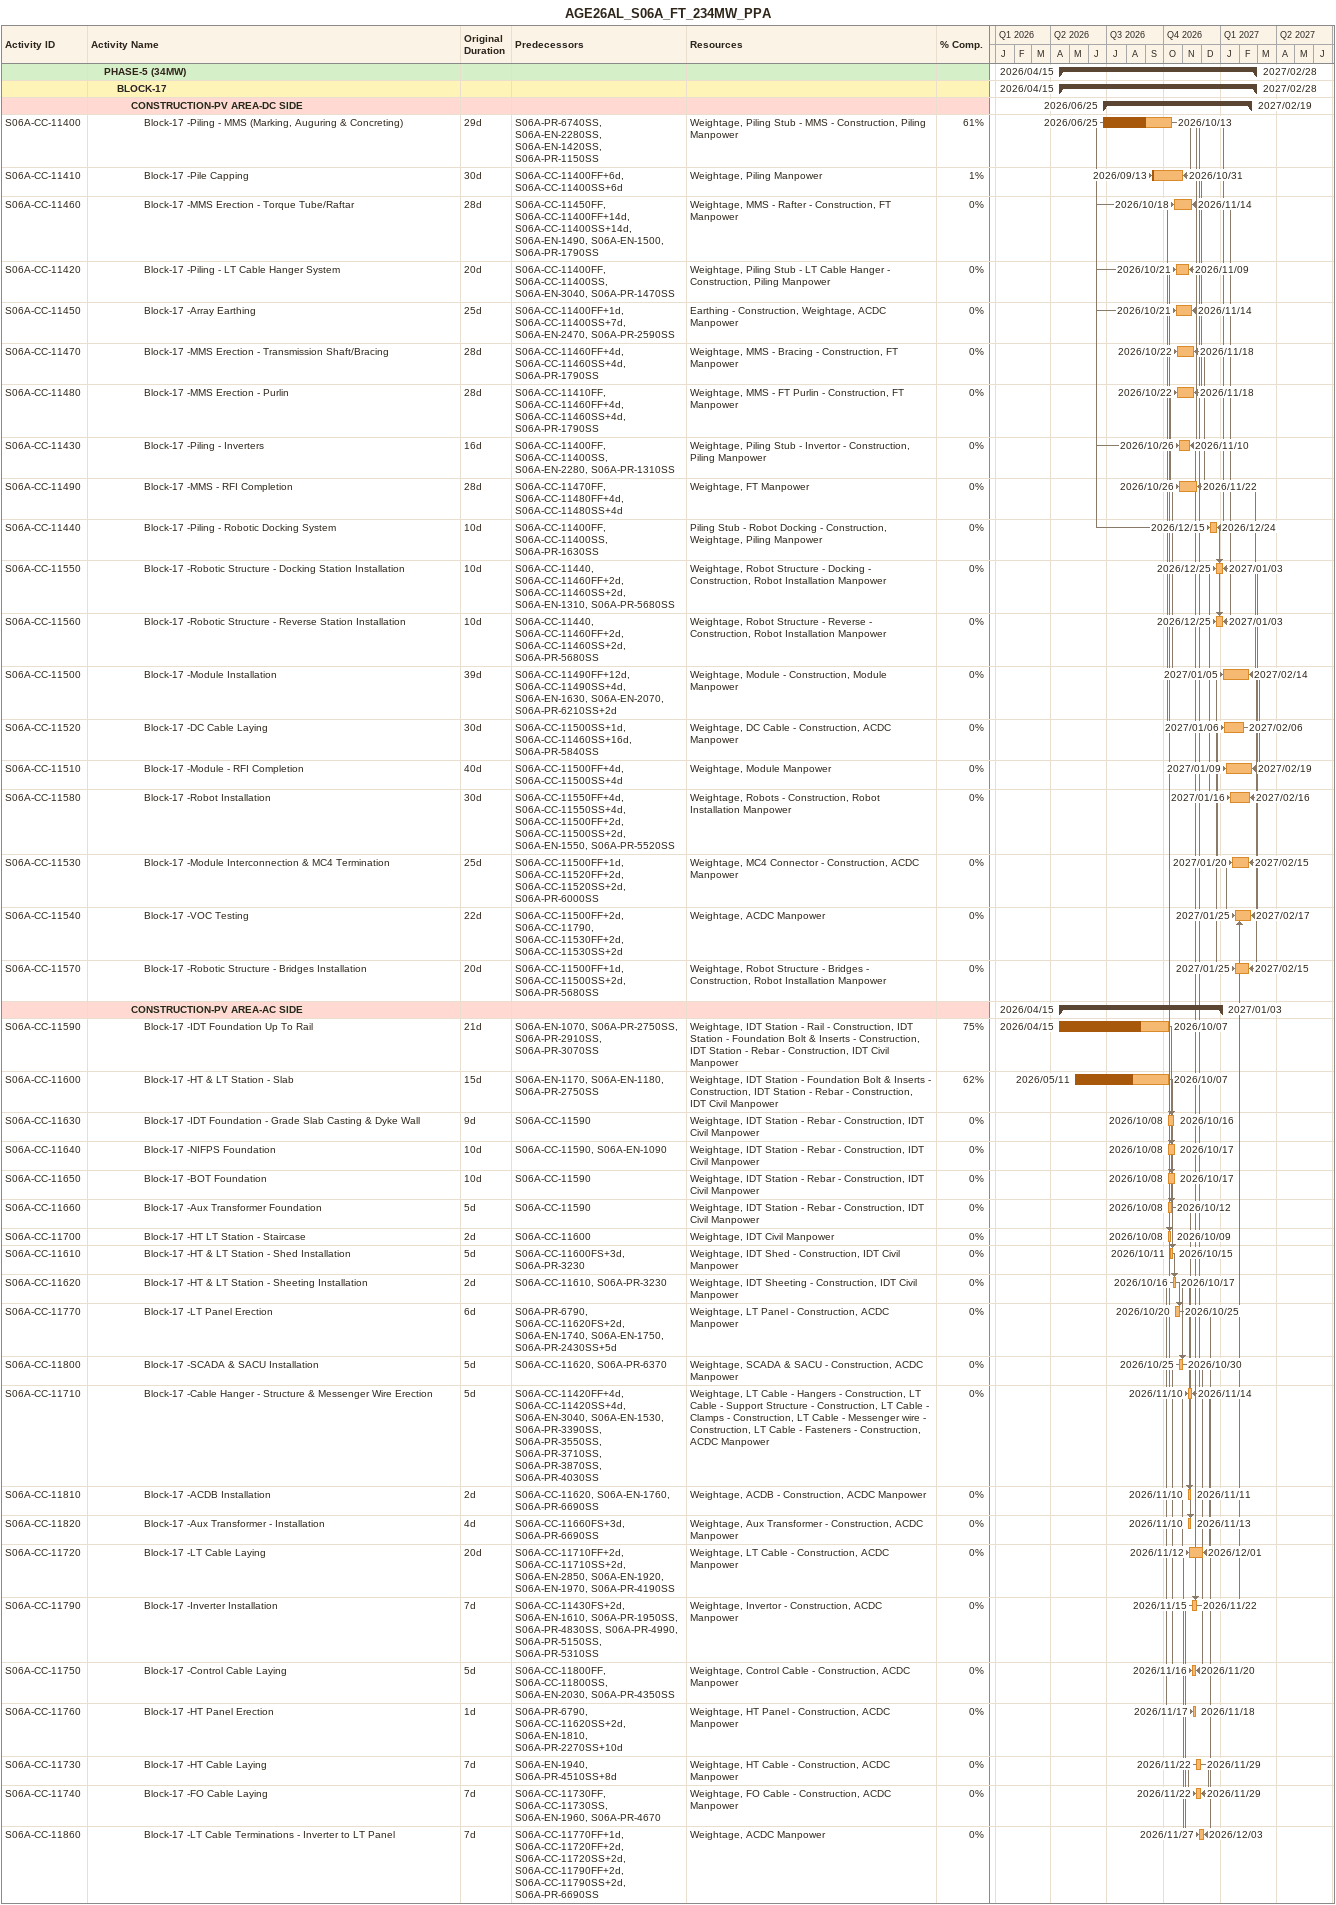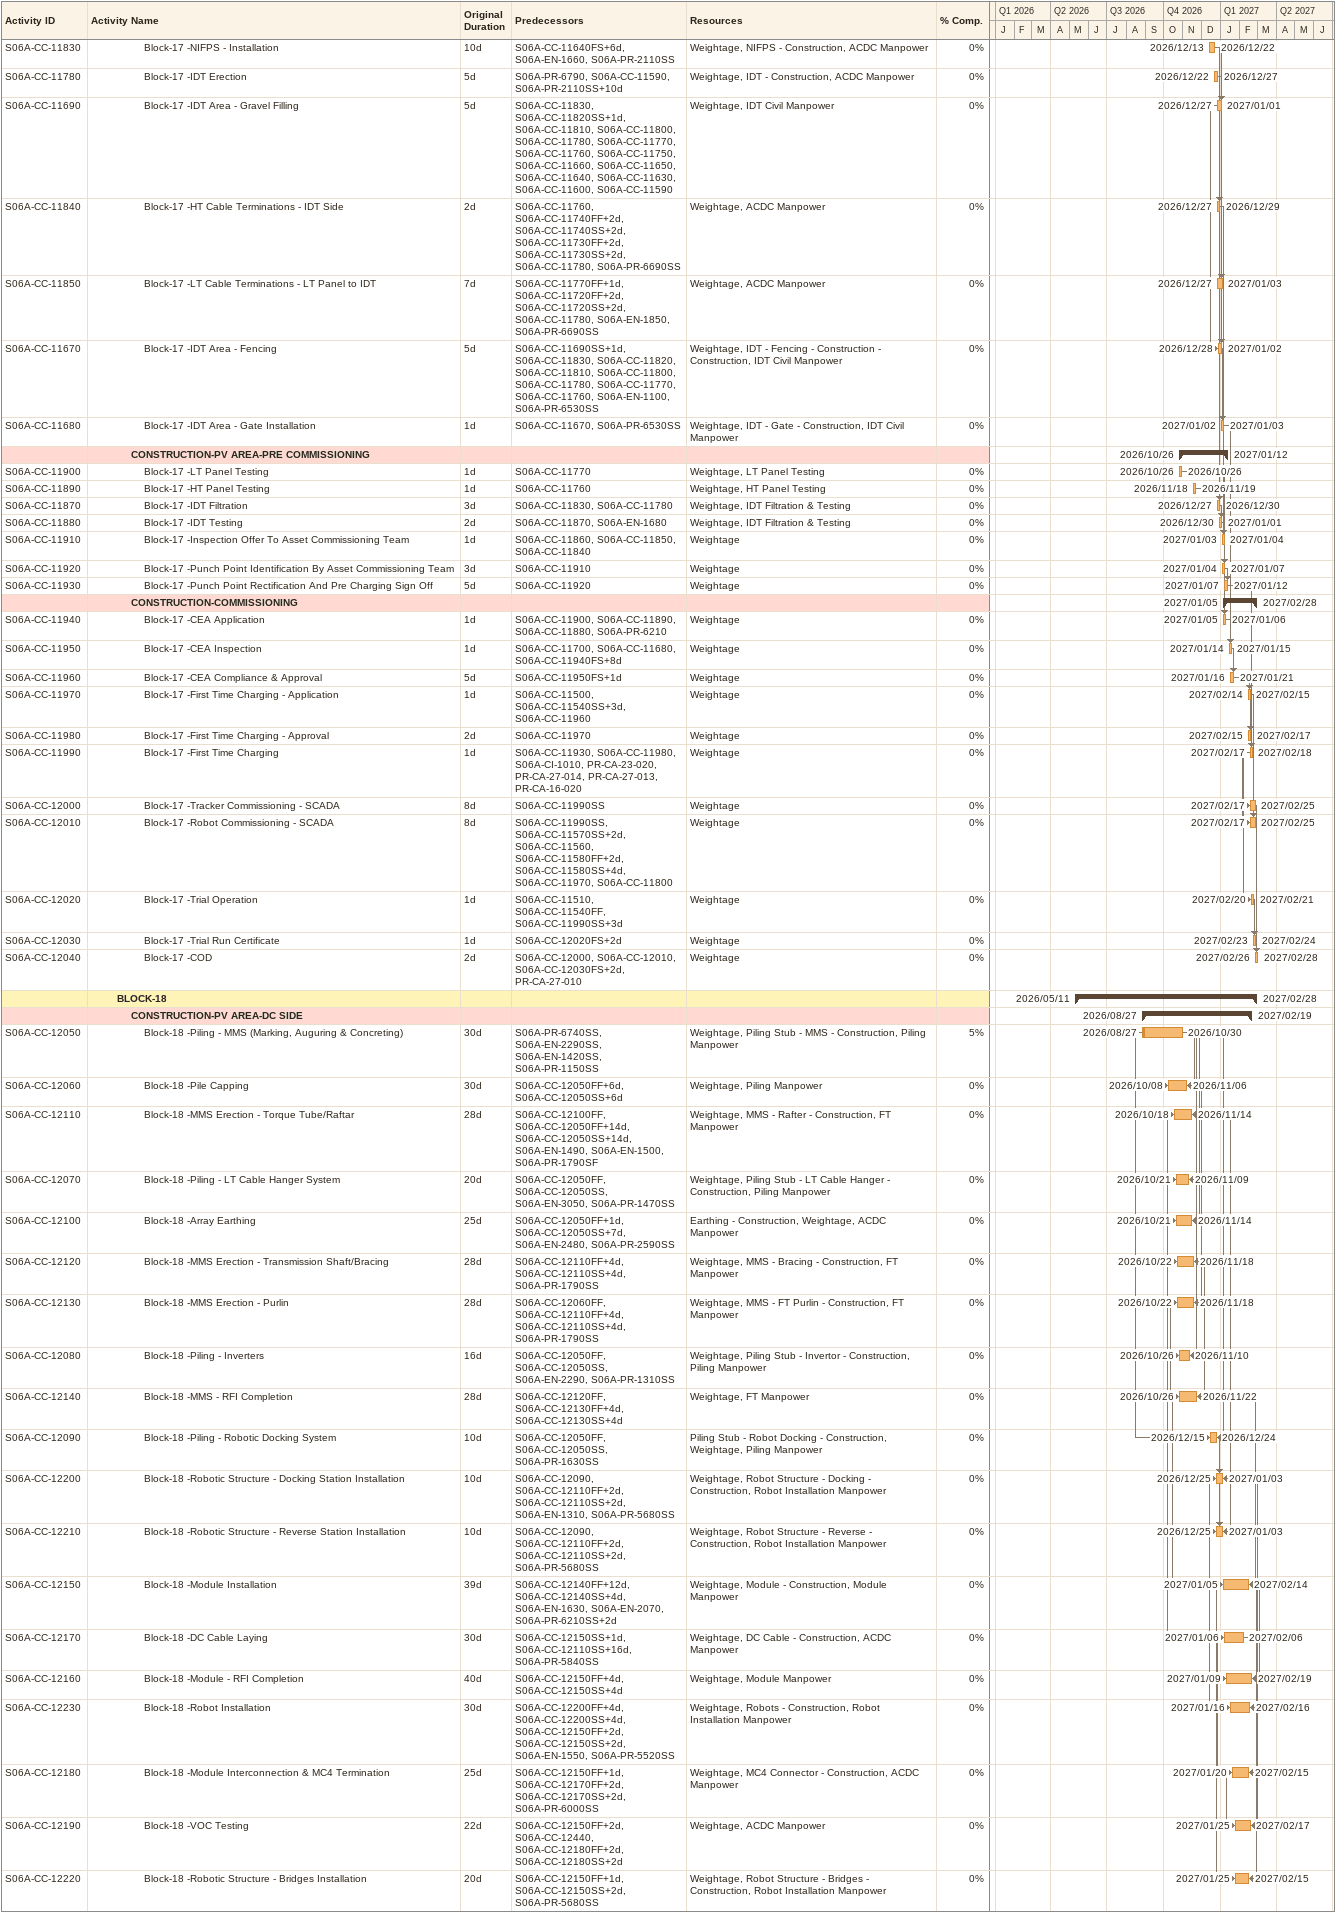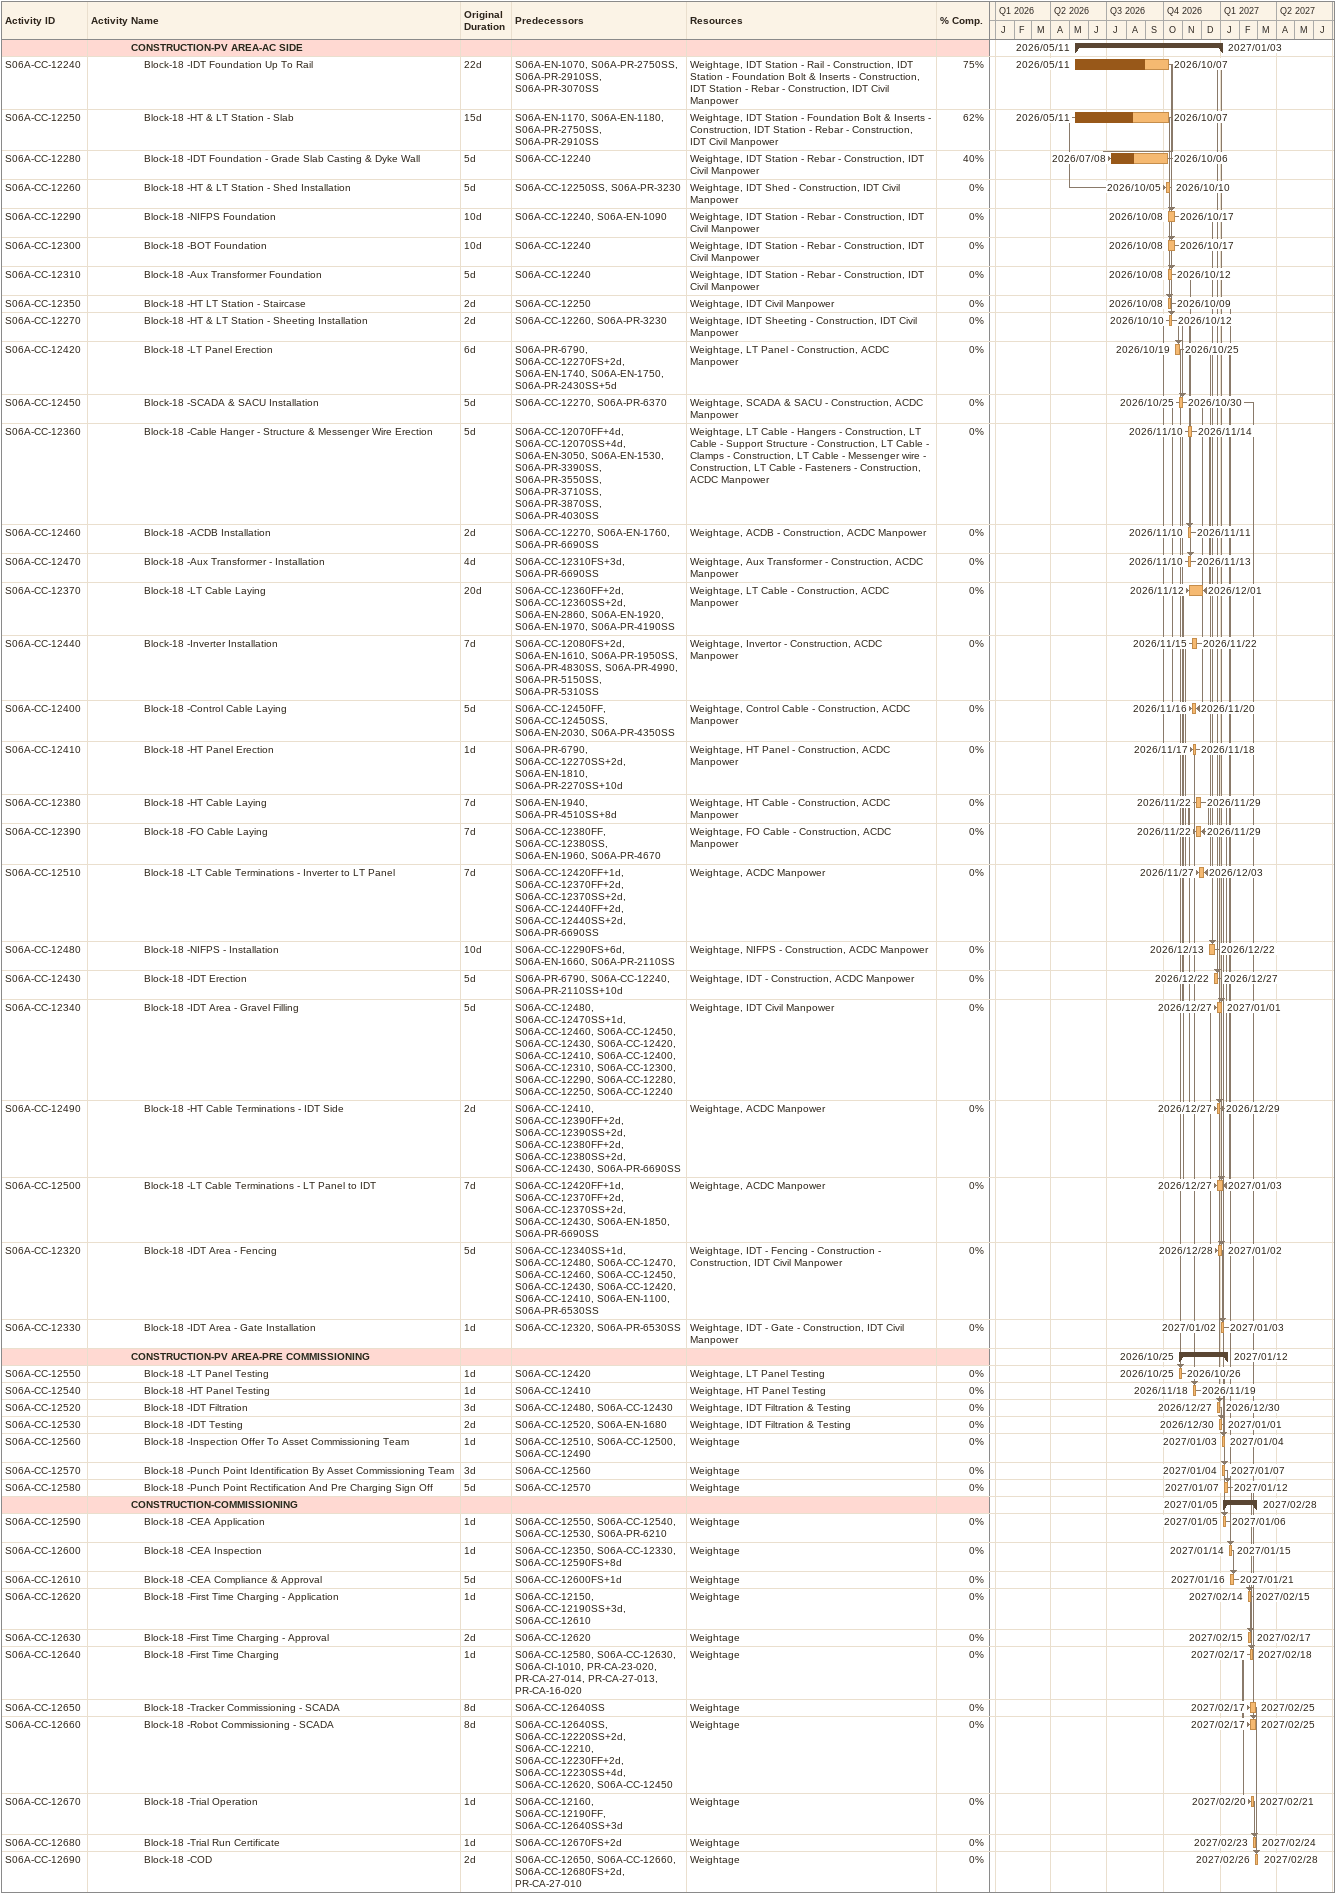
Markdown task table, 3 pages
AGE26AL_S06A_FT_234MW_PPA

| ID | Level | Task | Original duration | Start | Finish | Predecessors | Resources | % complete |
|---|---|---|---|---|---|---|---|---|
|  | 2 | **PHASE-5 (34MW)** |  | 2026-04-15 | 2027-02-28 |  |  |  |
|  | 3 | **BLOCK-17** |  | 2026-04-15 | 2027-02-28 |  |  |  |
|  | 4 | **CONSTRUCTION-PV AREA-DC SIDE** |  | 2026-06-25 | 2027-02-19 |  |  |  |
| S06A-CC-11400 | 5 | Block-17 -Piling - MMS (Marking, Auguring & Concreting) | 29d | 2026-06-25 | 2026-10-13 | S06A-PR-6740SS, S06A-EN-2280SS, S06A-EN-1420SS, S06A-PR-1150SS | Weightage, Piling Stub - MMS - Construction, Piling Manpower | 61 |
| S06A-CC-11410 | 5 | Block-17 -Pile Capping | 30d | 2026-09-13 | 2026-10-31 | S06A-CC-11400FF+6d, S06A-CC-11400SS+6d | Weightage, Piling Manpower | 1 |
| S06A-CC-11460 | 5 | Block-17 -MMS Erection - Torque Tube/Raftar | 28d | 2026-10-18 | 2026-11-14 | S06A-CC-11450FF, S06A-CC-11400FF+14d, S06A-CC-11400SS+14d, S06A-EN-1490, S06A-EN-1500, S06A-PR-1790SS | Weightage, MMS - Rafter - Construction, FT Manpower | 0 |
| S06A-CC-11420 | 5 | Block-17 -Piling - LT Cable Hanger System | 20d | 2026-10-21 | 2026-11-09 | S06A-CC-11400FF, S06A-CC-11400SS, S06A-EN-3040, S06A-PR-1470SS | Weightage, Piling Stub - LT Cable Hanger - Construction, Piling Manpower | 0 |
| S06A-CC-11450 | 5 | Block-17 -Array Earthing | 25d | 2026-10-21 | 2026-11-14 | S06A-CC-11400FF+1d, S06A-CC-11400SS+7d, S06A-EN-2470, S06A-PR-2590SS | Earthing - Construction, Weightage, ACDC Manpower | 0 |
| S06A-CC-11470 | 5 | Block-17 -MMS Erection - Transmission Shaft/Bracing | 28d | 2026-10-22 | 2026-11-18 | S06A-CC-11460FF+4d, S06A-CC-11460SS+4d, S06A-PR-1790SS | Weightage, MMS - Bracing - Construction, FT Manpower | 0 |
| S06A-CC-11480 | 5 | Block-17 -MMS Erection - Purlin | 28d | 2026-10-22 | 2026-11-18 | S06A-CC-11410FF, S06A-CC-11460FF+4d, S06A-CC-11460SS+4d, S06A-PR-1790SS | Weightage, MMS - FT Purlin - Construction, FT Manpower | 0 |
| S06A-CC-11430 | 5 | Block-17 -Piling - Inverters | 16d | 2026-10-26 | 2026-11-10 | S06A-CC-11400FF, S06A-CC-11400SS, S06A-EN-2280, S06A-PR-1310SS | Weightage, Piling Stub - Invertor - Construction, Piling Manpower | 0 |
| S06A-CC-11490 | 5 | Block-17 -MMS - RFI Completion | 28d | 2026-10-26 | 2026-11-22 | S06A-CC-11470FF, S06A-CC-11480FF+4d, S06A-CC-11480SS+4d | Weightage, FT Manpower | 0 |
| S06A-CC-11440 | 5 | Block-17 -Piling - Robotic Docking System | 10d | 2026-12-15 | 2026-12-24 | S06A-CC-11400FF, S06A-CC-11400SS, S06A-PR-1630SS | Piling Stub - Robot Docking - Construction, Weightage, Piling Manpower | 0 |
| S06A-CC-11550 | 5 | Block-17 -Robotic Structure - Docking Station Installation | 10d | 2026-12-25 | 2027-01-03 | S06A-CC-11440, S06A-CC-11460FF+2d, S06A-CC-11460SS+2d, S06A-EN-1310, S06A-PR-5680SS | Weightage, Robot Structure - Docking - Construction, Robot Installation Manpower | 0 |
| S06A-CC-11560 | 5 | Block-17 -Robotic Structure - Reverse Station Installation | 10d | 2026-12-25 | 2027-01-03 | S06A-CC-11440, S06A-CC-11460FF+2d, S06A-CC-11460SS+2d, S06A-PR-5680SS | Weightage, Robot Structure - Reverse - Construction, Robot Installation Manpower | 0 |
| S06A-CC-11500 | 5 | Block-17 -Module Installation | 39d | 2027-01-05 | 2027-02-14 | S06A-CC-11490FF+12d, S06A-CC-11490SS+4d, S06A-EN-1630, S06A-EN-2070, S06A-PR-6210SS+2d | Weightage, Module - Construction, Module Manpower | 0 |
| S06A-CC-11520 | 5 | Block-17 -DC Cable Laying | 30d | 2027-01-06 | 2027-02-06 | S06A-CC-11500SS+1d, S06A-CC-11460SS+16d, S06A-PR-5840SS | Weightage, DC Cable - Construction, ACDC Manpower | 0 |
| S06A-CC-11510 | 5 | Block-17 -Module - RFI Completion | 40d | 2027-01-09 | 2027-02-19 | S06A-CC-11500FF+4d, S06A-CC-11500SS+4d | Weightage, Module Manpower | 0 |
| S06A-CC-11580 | 5 | Block-17 -Robot Installation | 30d | 2027-01-16 | 2027-02-16 | S06A-CC-11550FF+4d, S06A-CC-11550SS+4d, S06A-CC-11500FF+2d, S06A-CC-11500SS+2d, S06A-EN-1550, S06A-PR-5520SS | Weightage, Robots - Construction, Robot Installation Manpower | 0 |
| S06A-CC-11530 | 5 | Block-17 -Module Interconnection & MC4 Termination | 25d | 2027-01-20 | 2027-02-15 | S06A-CC-11500FF+1d, S06A-CC-11520FF+2d, S06A-CC-11520SS+2d, S06A-PR-6000SS | Weightage, MC4 Connector - Construction, ACDC Manpower | 0 |
| S06A-CC-11540 | 5 | Block-17 -VOC Testing | 22d | 2027-01-25 | 2027-02-17 | S06A-CC-11500FF+2d, S06A-CC-11790, S06A-CC-11530FF+2d, S06A-CC-11530SS+2d | Weightage, ACDC Manpower | 0 |
| S06A-CC-11570 | 5 | Block-17 -Robotic Structure - Bridges Installation | 20d | 2027-01-25 | 2027-02-15 | S06A-CC-11500FF+1d, S06A-CC-11500SS+2d, S06A-PR-5680SS | Weightage, Robot Structure - Bridges - Construction, Robot Installation Manpower | 0 |
|  | 4 | **CONSTRUCTION-PV AREA-AC SIDE** |  | 2026-04-15 | 2027-01-03 |  |  |  |
| S06A-CC-11590 | 5 | Block-17 -IDT Foundation Up To Rail | 21d | 2026-04-15 | 2026-10-07 | S06A-EN-1070, S06A-PR-2750SS, S06A-PR-2910SS, S06A-PR-3070SS | Weightage, IDT Station - Rail - Construction, IDT Station - Foundation Bolt & Inserts - Construction, IDT Station - Rebar - Construction, IDT Civil Manpower | 75 |
| S06A-CC-11600 | 5 | Block-17 -HT & LT Station - Slab | 15d | 2026-05-11 | 2026-10-07 | S06A-EN-1170, S06A-EN-1180, S06A-PR-2750SS | Weightage, IDT Station - Foundation Bolt & Inserts - Construction, IDT Station - Rebar - Construction, IDT Civil Manpower | 62 |
| S06A-CC-11630 | 5 | Block-17 -IDT Foundation - Grade Slab Casting & Dyke Wall | 9d | 2026-10-08 | 2026-10-16 | S06A-CC-11590 | Weightage, IDT Station - Rebar - Construction, IDT Civil Manpower | 0 |
| S06A-CC-11640 | 5 | Block-17 -NIFPS Foundation | 10d | 2026-10-08 | 2026-10-17 | S06A-CC-11590, S06A-EN-1090 | Weightage, IDT Station - Rebar - Construction, IDT Civil Manpower | 0 |
| S06A-CC-11650 | 5 | Block-17 -BOT Foundation | 10d | 2026-10-08 | 2026-10-17 | S06A-CC-11590 | Weightage, IDT Station - Rebar - Construction, IDT Civil Manpower | 0 |
| S06A-CC-11660 | 5 | Block-17 -Aux Transformer Foundation | 5d | 2026-10-08 | 2026-10-12 | S06A-CC-11590 | Weightage, IDT Station - Rebar - Construction, IDT Civil Manpower | 0 |
| S06A-CC-11700 | 5 | Block-17 -HT LT Station - Staircase | 2d | 2026-10-08 | 2026-10-09 | S06A-CC-11600 | Weightage, IDT Civil Manpower | 0 |
| S06A-CC-11610 | 5 | Block-17 -HT & LT Station - Shed Installation | 5d | 2026-10-11 | 2026-10-15 | S06A-CC-11600FS+3d, S06A-PR-3230 | Weightage, IDT Shed - Construction, IDT Civil Manpower | 0 |
| S06A-CC-11620 | 5 | Block-17 -HT & LT Station - Sheeting Installation | 2d | 2026-10-16 | 2026-10-17 | S06A-CC-11610, S06A-PR-3230 | Weightage, IDT Sheeting - Construction, IDT Civil Manpower | 0 |
| S06A-CC-11770 | 5 | Block-17 -LT Panel Erection | 6d | 2026-10-20 | 2026-10-25 | S06A-PR-6790, S06A-CC-11620FS+2d, S06A-EN-1740, S06A-EN-1750, S06A-PR-2430SS+5d | Weightage, LT Panel - Construction, ACDC Manpower | 0 |
| S06A-CC-11800 | 5 | Block-17 -SCADA & SACU Installation | 5d | 2026-10-25 | 2026-10-30 | S06A-CC-11620, S06A-PR-6370 | Weightage, SCADA & SACU - Construction, ACDC Manpower | 0 |
| S06A-CC-11710 | 5 | Block-17 -Cable Hanger - Structure & Messenger Wire Erection | 5d | 2026-11-10 | 2026-11-14 | S06A-CC-11420FF+4d, S06A-CC-11420SS+4d, S06A-EN-3040, S06A-EN-1530, S06A-PR-3390SS, S06A-PR-3550SS, S06A-PR-3710SS, S06A-PR-3870SS, S06A-PR-4030SS | Weightage, LT Cable - Hangers - Construction, LT Cable - Support Structure - Construction, LT Cable - Clamps - Construction, LT Cable - Messenger wire - Construction, LT Cable - Fasteners - Construction, ACDC Manpower | 0 |
| S06A-CC-11810 | 5 | Block-17 -ACDB Installation | 2d | 2026-11-10 | 2026-11-11 | S06A-CC-11620, S06A-EN-1760, S06A-PR-6690SS | Weightage, ACDB - Construction, ACDC Manpower | 0 |
| S06A-CC-11820 | 5 | Block-17 -Aux Transformer - Installation | 4d | 2026-11-10 | 2026-11-13 | S06A-CC-11660FS+3d, S06A-PR-6690SS | Weightage, Aux Transformer - Construction, ACDC Manpower | 0 |
| S06A-CC-11720 | 5 | Block-17 -LT Cable Laying | 20d | 2026-11-12 | 2026-12-01 | S06A-CC-11710FF+2d, S06A-CC-11710SS+2d, S06A-EN-2850, S06A-EN-1920, S06A-EN-1970, S06A-PR-4190SS | Weightage, LT Cable - Construction, ACDC Manpower | 0 |
| S06A-CC-11790 | 5 | Block-17 -Inverter Installation | 7d | 2026-11-15 | 2026-11-22 | S06A-CC-11430FS+2d, S06A-EN-1610, S06A-PR-1950SS, S06A-PR-4830SS, S06A-PR-4990, S06A-PR-5150SS, S06A-PR-5310SS | Weightage, Invertor - Construction, ACDC Manpower | 0 |
| S06A-CC-11750 | 5 | Block-17 -Control Cable Laying | 5d | 2026-11-16 | 2026-11-20 | S06A-CC-11800FF, S06A-CC-11800SS, S06A-EN-2030, S06A-PR-4350SS | Weightage, Control Cable - Construction, ACDC Manpower | 0 |
| S06A-CC-11760 | 5 | Block-17 -HT Panel Erection | 1d | 2026-11-17 | 2026-11-18 | S06A-PR-6790, S06A-CC-11620SS+2d, S06A-EN-1810, S06A-PR-2270SS+10d | Weightage, HT Panel - Construction, ACDC Manpower | 0 |
| S06A-CC-11730 | 5 | Block-17 -HT Cable Laying | 7d | 2026-11-22 | 2026-11-29 | S06A-EN-1940, S06A-PR-4510SS+8d | Weightage, HT Cable - Construction, ACDC Manpower | 0 |
| S06A-CC-11740 | 5 | Block-17 -FO Cable Laying | 7d | 2026-11-22 | 2026-11-29 | S06A-CC-11730FF, S06A-CC-11730SS, S06A-EN-1960, S06A-PR-4670 | Weightage, FO Cable - Construction, ACDC Manpower | 0 |
| S06A-CC-11860 | 5 | Block-17 -LT Cable Terminations - Inverter to LT Panel | 7d | 2026-11-27 | 2026-12-03 | S06A-CC-11770FF+1d, S06A-CC-11720FF+2d, S06A-CC-11720SS+2d, S06A-CC-11790FF+2d, S06A-CC-11790SS+2d, S06A-PR-6690SS | Weightage, ACDC Manpower | 0 |
| S06A-CC-11830 | 5 | Block-17 -NIFPS - Installation | 10d | 2026-12-13 | 2026-12-22 | S06A-CC-11640FS+6d, S06A-EN-1660, S06A-PR-2110SS | Weightage, NIFPS - Construction, ACDC Manpower | 0 |
| S06A-CC-11780 | 5 | Block-17 -IDT Erection | 5d | 2026-12-22 | 2026-12-27 | S06A-PR-6790, S06A-CC-11590, S06A-PR-2110SS+10d | Weightage, IDT - Construction, ACDC Manpower | 0 |
| S06A-CC-11690 | 5 | Block-17 -IDT Area - Gravel Filling | 5d | 2026-12-27 | 2027-01-01 | S06A-CC-11830, S06A-CC-11820SS+1d, S06A-CC-11810, S06A-CC-11800, S06A-CC-11780, S06A-CC-11770, S06A-CC-11760, S06A-CC-11750, S06A-CC-11660, S06A-CC-11650, S06A-CC-11640, S06A-CC-11630, S06A-CC-11600, S06A-CC-11590 | Weightage, IDT Civil Manpower | 0 |
| S06A-CC-11840 | 5 | Block-17 -HT Cable Terminations - IDT Side | 2d | 2026-12-27 | 2026-12-29 | S06A-CC-11760, S06A-CC-11740FF+2d, S06A-CC-11740SS+2d, S06A-CC-11730FF+2d, S06A-CC-11730SS+2d, S06A-CC-11780, S06A-PR-6690SS | Weightage, ACDC Manpower | 0 |
| S06A-CC-11850 | 5 | Block-17 -LT Cable Terminations - LT Panel to IDT | 7d | 2026-12-27 | 2027-01-03 | S06A-CC-11770FF+1d, S06A-CC-11720FF+2d, S06A-CC-11720SS+2d, S06A-CC-11780, S06A-EN-1850, S06A-PR-6690SS | Weightage, ACDC Manpower | 0 |
| S06A-CC-11670 | 5 | Block-17 -IDT Area - Fencing | 5d | 2026-12-28 | 2027-01-02 | S06A-CC-11690SS+1d, S06A-CC-11830, S06A-CC-11820, S06A-CC-11810, S06A-CC-11800, S06A-CC-11780, S06A-CC-11770, S06A-CC-11760, S06A-EN-1100, S06A-PR-6530SS | Weightage, IDT - Fencing - Construction - Construction, IDT Civil Manpower | 0 |
| S06A-CC-11680 | 5 | Block-17 -IDT Area - Gate Installation | 1d | 2027-01-02 | 2027-01-03 | S06A-CC-11670, S06A-PR-6530SS | Weightage, IDT - Gate - Construction, IDT Civil Manpower | 0 |
|  | 4 | **CONSTRUCTION-PV AREA-PRE COMMISSIONING** |  | 2026-10-26 | 2027-01-12 |  |  |  |
| S06A-CC-11900 | 5 | Block-17 -LT Panel Testing | 1d | 2026-10-26 | 2026-10-26 | S06A-CC-11770 | Weightage, LT Panel Testing | 0 |
| S06A-CC-11890 | 5 | Block-17 -HT Panel Testing | 1d | 2026-11-18 | 2026-11-19 | S06A-CC-11760 | Weightage, HT Panel Testing | 0 |
| S06A-CC-11870 | 5 | Block-17 -IDT Filtration | 3d | 2026-12-27 | 2026-12-30 | S06A-CC-11830, S06A-CC-11780 | Weightage, IDT Filtration & Testing | 0 |
| S06A-CC-11880 | 5 | Block-17 -IDT Testing | 2d | 2026-12-30 | 2027-01-01 | S06A-CC-11870, S06A-EN-1680 | Weightage, IDT Filtration & Testing | 0 |
| S06A-CC-11910 | 5 | Block-17 -Inspection Offer To Asset Commissioning Team | 1d | 2027-01-03 | 2027-01-04 | S06A-CC-11860, S06A-CC-11850, S06A-CC-11840 | Weightage | 0 |
| S06A-CC-11920 | 5 | Block-17 -Punch Point Identification By Asset Commissioning Team | 3d | 2027-01-04 | 2027-01-07 | S06A-CC-11910 | Weightage | 0 |
| S06A-CC-11930 | 5 | Block-17 -Punch Point Rectification And Pre Charging Sign Off | 5d | 2027-01-07 | 2027-01-12 | S06A-CC-11920 | Weightage | 0 |
|  | 4 | **CONSTRUCTION-COMMISSIONING** |  | 2027-01-05 | 2027-02-28 |  |  |  |
| S06A-CC-11940 | 5 | Block-17 -CEA Application | 1d | 2027-01-05 | 2027-01-06 | S06A-CC-11900, S06A-CC-11890, S06A-CC-11880, S06A-PR-6210 | Weightage | 0 |
| S06A-CC-11950 | 5 | Block-17 -CEA Inspection | 1d | 2027-01-14 | 2027-01-15 | S06A-CC-11700, S06A-CC-11680, S06A-CC-11940FS+8d | Weightage | 0 |
| S06A-CC-11960 | 5 | Block-17 -CEA Compliance & Approval | 5d | 2027-01-16 | 2027-01-21 | S06A-CC-11950FS+1d | Weightage | 0 |
| S06A-CC-11970 | 5 | Block-17 -First Time Charging - Application | 1d | 2027-02-14 | 2027-02-15 | S06A-CC-11500, S06A-CC-11540SS+3d, S06A-CC-11960 | Weightage | 0 |
| S06A-CC-11980 | 5 | Block-17 -First Time Charging - Approval | 2d | 2027-02-15 | 2027-02-17 | S06A-CC-11970 | Weightage | 0 |
| S06A-CC-11990 | 5 | Block-17 -First Time Charging | 1d | 2027-02-17 | 2027-02-18 | S06A-CC-11930, S06A-CC-11980, S06A-CI-1010, PR-CA-23-020, PR-CA-27-014, PR-CA-27-013, PR-CA-16-020 | Weightage | 0 |
| S06A-CC-12000 | 5 | Block-17 -Tracker Commissioning - SCADA | 8d | 2027-02-17 | 2027-02-25 | S06A-CC-11990SS | Weightage | 0 |
| S06A-CC-12010 | 5 | Block-17 -Robot Commissioning - SCADA | 8d | 2027-02-17 | 2027-02-25 | S06A-CC-11990SS, S06A-CC-11570SS+2d, S06A-CC-11560, S06A-CC-11580FF+2d, S06A-CC-11580SS+4d, S06A-CC-11970, S06A-CC-11800 | Weightage | 0 |
| S06A-CC-12020 | 5 | Block-17 -Trial Operation | 1d | 2027-02-20 | 2027-02-21 | S06A-CC-11510, S06A-CC-11540FF, S06A-CC-11990SS+3d | Weightage | 0 |
| S06A-CC-12030 | 5 | Block-17 -Trial Run Certificate | 1d | 2027-02-23 | 2027-02-24 | S06A-CC-12020FS+2d | Weightage | 0 |
| S06A-CC-12040 | 5 | Block-17 -COD | 2d | 2027-02-26 | 2027-02-28 | S06A-CC-12000, S06A-CC-12010, S06A-CC-12030FS+2d, PR-CA-27-010 | Weightage | 0 |
|  | 3 | **BLOCK-18** |  | 2026-05-11 | 2027-02-28 |  |  |  |
|  | 4 | **CONSTRUCTION-PV AREA-DC SIDE** |  | 2026-08-27 | 2027-02-19 |  |  |  |
| S06A-CC-12050 | 5 | Block-18 -Piling - MMS (Marking, Auguring & Concreting) | 30d | 2026-08-27 | 2026-10-30 | S06A-PR-6740SS, S06A-EN-2290SS, S06A-EN-1420SS, S06A-PR-1150SS | Weightage, Piling Stub - MMS - Construction, Piling Manpower | 5 |
| S06A-CC-12060 | 5 | Block-18 -Pile Capping | 30d | 2026-10-08 | 2026-11-06 | S06A-CC-12050FF+6d, S06A-CC-12050SS+6d | Weightage, Piling Manpower | 0 |
| S06A-CC-12110 | 5 | Block-18 -MMS Erection - Torque Tube/Raftar | 28d | 2026-10-18 | 2026-11-14 | S06A-CC-12100FF, S06A-CC-12050FF+14d, S06A-CC-12050SS+14d, S06A-EN-1490, S06A-EN-1500, S06A-PR-1790SF | Weightage, MMS - Rafter - Construction, FT Manpower | 0 |
| S06A-CC-12070 | 5 | Block-18 -Piling - LT Cable Hanger System | 20d | 2026-10-21 | 2026-11-09 | S06A-CC-12050FF, S06A-CC-12050SS, S06A-EN-3050, S06A-PR-1470SS | Weightage, Piling Stub - LT Cable Hanger - Construction, Piling Manpower | 0 |
| S06A-CC-12100 | 5 | Block-18 -Array Earthing | 25d | 2026-10-21 | 2026-11-14 | S06A-CC-12050FF+1d, S06A-CC-12050SS+7d, S06A-EN-2480, S06A-PR-2590SS | Earthing - Construction, Weightage, ACDC Manpower | 0 |
| S06A-CC-12120 | 5 | Block-18 -MMS Erection - Transmission Shaft/Bracing | 28d | 2026-10-22 | 2026-11-18 | S06A-CC-12110FF+4d, S06A-CC-12110SS+4d, S06A-PR-1790SS | Weightage, MMS - Bracing - Construction, FT Manpower | 0 |
| S06A-CC-12130 | 5 | Block-18 -MMS Erection - Purlin | 28d | 2026-10-22 | 2026-11-18 | S06A-CC-12060FF, S06A-CC-12110FF+4d, S06A-CC-12110SS+4d, S06A-PR-1790SS | Weightage, MMS - FT Purlin - Construction, FT Manpower | 0 |
| S06A-CC-12080 | 5 | Block-18 -Piling - Inverters | 16d | 2026-10-26 | 2026-11-10 | S06A-CC-12050FF, S06A-CC-12050SS, S06A-EN-2290, S06A-PR-1310SS | Weightage, Piling Stub - Invertor - Construction, Piling Manpower | 0 |
| S06A-CC-12140 | 5 | Block-18 -MMS - RFI Completion | 28d | 2026-10-26 | 2026-11-22 | S06A-CC-12120FF, S06A-CC-12130FF+4d, S06A-CC-12130SS+4d | Weightage, FT Manpower | 0 |
| S06A-CC-12090 | 5 | Block-18 -Piling - Robotic Docking System | 10d | 2026-12-15 | 2026-12-24 | S06A-CC-12050FF, S06A-CC-12050SS, S06A-PR-1630SS | Piling Stub - Robot Docking - Construction, Weightage, Piling Manpower | 0 |
| S06A-CC-12200 | 5 | Block-18 -Robotic Structure - Docking Station Installation | 10d | 2026-12-25 | 2027-01-03 | S06A-CC-12090, S06A-CC-12110FF+2d, S06A-CC-12110SS+2d, S06A-EN-1310, S06A-PR-5680SS | Weightage, Robot Structure - Docking - Construction, Robot Installation Manpower | 0 |
| S06A-CC-12210 | 5 | Block-18 -Robotic Structure - Reverse Station Installation | 10d | 2026-12-25 | 2027-01-03 | S06A-CC-12090, S06A-CC-12110FF+2d, S06A-CC-12110SS+2d, S06A-PR-5680SS | Weightage, Robot Structure - Reverse - Construction, Robot Installation Manpower | 0 |
| S06A-CC-12150 | 5 | Block-18 -Module Installation | 39d | 2027-01-05 | 2027-02-14 | S06A-CC-12140FF+12d, S06A-CC-12140SS+4d, S06A-EN-1630, S06A-EN-2070, S06A-PR-6210SS+2d | Weightage, Module - Construction, Module Manpower | 0 |
| S06A-CC-12170 | 5 | Block-18 -DC Cable Laying | 30d | 2027-01-06 | 2027-02-06 | S06A-CC-12150SS+1d, S06A-CC-12110SS+16d, S06A-PR-5840SS | Weightage, DC Cable - Construction, ACDC Manpower | 0 |
| S06A-CC-12160 | 5 | Block-18 -Module - RFI Completion | 40d | 2027-01-09 | 2027-02-19 | S06A-CC-12150FF+4d, S06A-CC-12150SS+4d | Weightage, Module Manpower | 0 |
| S06A-CC-12230 | 5 | Block-18 -Robot Installation | 30d | 2027-01-16 | 2027-02-16 | S06A-CC-12200FF+4d, S06A-CC-12200SS+4d, S06A-CC-12150FF+2d, S06A-CC-12150SS+2d, S06A-EN-1550, S06A-PR-5520SS | Weightage, Robots - Construction, Robot Installation Manpower | 0 |
| S06A-CC-12180 | 5 | Block-18 -Module Interconnection & MC4 Termination | 25d | 2027-01-20 | 2027-02-15 | S06A-CC-12150FF+1d, S06A-CC-12170FF+2d, S06A-CC-12170SS+2d, S06A-PR-6000SS | Weightage, MC4 Connector - Construction, ACDC Manpower | 0 |
| S06A-CC-12190 | 5 | Block-18 -VOC Testing | 22d | 2027-01-25 | 2027-02-17 | S06A-CC-12150FF+2d, S06A-CC-12440, S06A-CC-12180FF+2d, S06A-CC-12180SS+2d | Weightage, ACDC Manpower | 0 |
| S06A-CC-12220 | 5 | Block-18 -Robotic Structure - Bridges Installation | 20d | 2027-01-25 | 2027-02-15 | S06A-CC-12150FF+1d, S06A-CC-12150SS+2d, S06A-PR-5680SS | Weightage, Robot Structure - Bridges - Construction, Robot Installation Manpower | 0 |
|  | 4 | **CONSTRUCTION-PV AREA-AC SIDE** |  | 2026-05-11 | 2027-01-03 |  |  |  |
| S06A-CC-12240 | 5 | Block-18 -IDT Foundation Up To Rail | 22d | 2026-05-11 | 2026-10-07 | S06A-EN-1070, S06A-PR-2750SS, S06A-PR-2910SS, S06A-PR-3070SS | Weightage, IDT Station - Rail - Construction, IDT Station - Foundation Bolt & Inserts - Construction, IDT Station - Rebar - Construction, IDT Civil Manpower | 75 |
| S06A-CC-12250 | 5 | Block-18 -HT & LT Station - Slab | 15d | 2026-05-11 | 2026-10-07 | S06A-EN-1170, S06A-EN-1180, S06A-PR-2750SS, S06A-PR-2910SS | Weightage, IDT Station - Foundation Bolt & Inserts - Construction, IDT Station - Rebar - Construction, IDT Civil Manpower | 62 |
| S06A-CC-12280 | 5 | Block-18 -IDT Foundation - Grade Slab Casting & Dyke Wall | 5d | 2026-07-08 | 2026-10-06 | S06A-CC-12240 | Weightage, IDT Station - Rebar - Construction, IDT Civil Manpower | 40 |
| S06A-CC-12260 | 5 | Block-18 -HT & LT Station - Shed Installation | 5d | 2026-10-05 | 2026-10-10 | S06A-CC-12250SS, S06A-PR-3230 | Weightage, IDT Shed - Construction, IDT Civil Manpower | 0 |
| S06A-CC-12290 | 5 | Block-18 -NIFPS Foundation | 10d | 2026-10-08 | 2026-10-17 | S06A-CC-12240, S06A-EN-1090 | Weightage, IDT Station - Rebar - Construction, IDT Civil Manpower | 0 |
| S06A-CC-12300 | 5 | Block-18 -BOT Foundation | 10d | 2026-10-08 | 2026-10-17 | S06A-CC-12240 | Weightage, IDT Station - Rebar - Construction, IDT Civil Manpower | 0 |
| S06A-CC-12310 | 5 | Block-18 -Aux Transformer Foundation | 5d | 2026-10-08 | 2026-10-12 | S06A-CC-12240 | Weightage, IDT Station - Rebar - Construction, IDT Civil Manpower | 0 |
| S06A-CC-12350 | 5 | Block-18 -HT LT Station - Staircase | 2d | 2026-10-08 | 2026-10-09 | S06A-CC-12250 | Weightage, IDT Civil Manpower | 0 |
| S06A-CC-12270 | 5 | Block-18 -HT & LT Station - Sheeting Installation | 2d | 2026-10-10 | 2026-10-12 | S06A-CC-12260, S06A-PR-3230 | Weightage, IDT Sheeting - Construction, IDT Civil Manpower | 0 |
| S06A-CC-12420 | 5 | Block-18 -LT Panel Erection | 6d | 2026-10-19 | 2026-10-25 | S06A-PR-6790, S06A-CC-12270FS+2d, S06A-EN-1740, S06A-EN-1750, S06A-PR-2430SS+5d | Weightage, LT Panel - Construction, ACDC Manpower | 0 |
| S06A-CC-12450 | 5 | Block-18 -SCADA & SACU Installation | 5d | 2026-10-25 | 2026-10-30 | S06A-CC-12270, S06A-PR-6370 | Weightage, SCADA & SACU - Construction, ACDC Manpower | 0 |
| S06A-CC-12360 | 5 | Block-18 -Cable Hanger - Structure & Messenger Wire Erection | 5d | 2026-11-10 | 2026-11-14 | S06A-CC-12070FF+4d, S06A-CC-12070SS+4d, S06A-EN-3050, S06A-EN-1530, S06A-PR-3390SS, S06A-PR-3550SS, S06A-PR-3710SS, S06A-PR-3870SS, S06A-PR-4030SS | Weightage, LT Cable - Hangers - Construction, LT Cable - Support Structure - Construction, LT Cable - Clamps - Construction, LT Cable - Messenger wire - Construction, LT Cable - Fasteners - Construction, ACDC Manpower | 0 |
| S06A-CC-12460 | 5 | Block-18 -ACDB Installation | 2d | 2026-11-10 | 2026-11-11 | S06A-CC-12270, S06A-EN-1760, S06A-PR-6690SS | Weightage, ACDB - Construction, ACDC Manpower | 0 |
| S06A-CC-12470 | 5 | Block-18 -Aux Transformer - Installation | 4d | 2026-11-10 | 2026-11-13 | S06A-CC-12310FS+3d, S06A-PR-6690SS | Weightage, Aux Transformer - Construction, ACDC Manpower | 0 |
| S06A-CC-12370 | 5 | Block-18 -LT Cable Laying | 20d | 2026-11-12 | 2026-12-01 | S06A-CC-12360FF+2d, S06A-CC-12360SS+2d, S06A-EN-2860, S06A-EN-1920, S06A-EN-1970, S06A-PR-4190SS | Weightage, LT Cable - Construction, ACDC Manpower | 0 |
| S06A-CC-12440 | 5 | Block-18 -Inverter Installation | 7d | 2026-11-15 | 2026-11-22 | S06A-CC-12080FS+2d, S06A-EN-1610, S06A-PR-1950SS, S06A-PR-4830SS, S06A-PR-4990, S06A-PR-5150SS, S06A-PR-5310SS | Weightage, Invertor - Construction, ACDC Manpower | 0 |
| S06A-CC-12400 | 5 | Block-18 -Control Cable Laying | 5d | 2026-11-16 | 2026-11-20 | S06A-CC-12450FF, S06A-CC-12450SS, S06A-EN-2030, S06A-PR-4350SS | Weightage, Control Cable - Construction, ACDC Manpower | 0 |
| S06A-CC-12410 | 5 | Block-18 -HT Panel Erection | 1d | 2026-11-17 | 2026-11-18 | S06A-PR-6790, S06A-CC-12270SS+2d, S06A-EN-1810, S06A-PR-2270SS+10d | Weightage, HT Panel - Construction, ACDC Manpower | 0 |
| S06A-CC-12380 | 5 | Block-18 -HT Cable Laying | 7d | 2026-11-22 | 2026-11-29 | S06A-EN-1940, S06A-PR-4510SS+8d | Weightage, HT Cable - Construction, ACDC Manpower | 0 |
| S06A-CC-12390 | 5 | Block-18 -FO Cable Laying | 7d | 2026-11-22 | 2026-11-29 | S06A-CC-12380FF, S06A-CC-12380SS, S06A-EN-1960, S06A-PR-4670 | Weightage, FO Cable - Construction, ACDC Manpower | 0 |
| S06A-CC-12510 | 5 | Block-18 -LT Cable Terminations - Inverter to LT Panel | 7d | 2026-11-27 | 2026-12-03 | S06A-CC-12420FF+1d, S06A-CC-12370FF+2d, S06A-CC-12370SS+2d, S06A-CC-12440FF+2d, S06A-CC-12440SS+2d, S06A-PR-6690SS | Weightage, ACDC Manpower | 0 |
| S06A-CC-12480 | 5 | Block-18 -NIFPS - Installation | 10d | 2026-12-13 | 2026-12-22 | S06A-CC-12290FS+6d, S06A-EN-1660, S06A-PR-2110SS | Weightage, NIFPS - Construction, ACDC Manpower | 0 |
| S06A-CC-12430 | 5 | Block-18 -IDT Erection | 5d | 2026-12-22 | 2026-12-27 | S06A-PR-6790, S06A-CC-12240, S06A-PR-2110SS+10d | Weightage, IDT - Construction, ACDC Manpower | 0 |
| S06A-CC-12340 | 5 | Block-18 -IDT Area - Gravel Filling | 5d | 2026-12-27 | 2027-01-01 | S06A-CC-12480, S06A-CC-12470SS+1d, S06A-CC-12460, S06A-CC-12450, S06A-CC-12430, S06A-CC-12420, S06A-CC-12410, S06A-CC-12400, S06A-CC-12310, S06A-CC-12300, S06A-CC-12290, S06A-CC-12280, S06A-CC-12250, S06A-CC-12240 | Weightage, IDT Civil Manpower | 0 |
| S06A-CC-12490 | 5 | Block-18 -HT Cable Terminations - IDT Side | 2d | 2026-12-27 | 2026-12-29 | S06A-CC-12410, S06A-CC-12390FF+2d, S06A-CC-12390SS+2d, S06A-CC-12380FF+2d, S06A-CC-12380SS+2d, S06A-CC-12430, S06A-PR-6690SS | Weightage, ACDC Manpower | 0 |
| S06A-CC-12500 | 5 | Block-18 -LT Cable Terminations - LT Panel to IDT | 7d | 2026-12-27 | 2027-01-03 | S06A-CC-12420FF+1d, S06A-CC-12370FF+2d, S06A-CC-12370SS+2d, S06A-CC-12430, S06A-EN-1850, S06A-PR-6690SS | Weightage, ACDC Manpower | 0 |
| S06A-CC-12320 | 5 | Block-18 -IDT Area - Fencing | 5d | 2026-12-28 | 2027-01-02 | S06A-CC-12340SS+1d, S06A-CC-12480, S06A-CC-12470, S06A-CC-12460, S06A-CC-12450, S06A-CC-12430, S06A-CC-12420, S06A-CC-12410, S06A-EN-1100, S06A-PR-6530SS | Weightage, IDT - Fencing - Construction - Construction, IDT Civil Manpower | 0 |
| S06A-CC-12330 | 5 | Block-18 -IDT Area - Gate Installation | 1d | 2027-01-02 | 2027-01-03 | S06A-CC-12320, S06A-PR-6530SS | Weightage, IDT - Gate - Construction, IDT Civil Manpower | 0 |
|  | 4 | **CONSTRUCTION-PV AREA-PRE COMMISSIONING** |  | 2026-10-25 | 2027-01-12 |  |  |  |
| S06A-CC-12550 | 5 | Block-18 -LT Panel Testing | 1d | 2026-10-25 | 2026-10-26 | S06A-CC-12420 | Weightage, LT Panel Testing | 0 |
| S06A-CC-12540 | 5 | Block-18 -HT Panel Testing | 1d | 2026-11-18 | 2026-11-19 | S06A-CC-12410 | Weightage, HT Panel Testing | 0 |
| S06A-CC-12520 | 5 | Block-18 -IDT Filtration | 3d | 2026-12-27 | 2026-12-30 | S06A-CC-12480, S06A-CC-12430 | Weightage, IDT Filtration & Testing | 0 |
| S06A-CC-12530 | 5 | Block-18 -IDT Testing | 2d | 2026-12-30 | 2027-01-01 | S06A-CC-12520, S06A-EN-1680 | Weightage, IDT Filtration & Testing | 0 |
| S06A-CC-12560 | 5 | Block-18 -Inspection Offer To Asset Commissioning Team | 1d | 2027-01-03 | 2027-01-04 | S06A-CC-12510, S06A-CC-12500, S06A-CC-12490 | Weightage | 0 |
| S06A-CC-12570 | 5 | Block-18 -Punch Point Identification By Asset Commissioning Team | 3d | 2027-01-04 | 2027-01-07 | S06A-CC-12560 | Weightage | 0 |
| S06A-CC-12580 | 5 | Block-18 -Punch Point Rectification And Pre Charging Sign Off | 5d | 2027-01-07 | 2027-01-12 | S06A-CC-12570 | Weightage | 0 |
|  | 4 | **CONSTRUCTION-COMMISSIONING** |  | 2027-01-05 | 2027-02-28 |  |  |  |
| S06A-CC-12590 | 5 | Block-18 -CEA Application | 1d | 2027-01-05 | 2027-01-06 | S06A-CC-12550, S06A-CC-12540, S06A-CC-12530, S06A-PR-6210 | Weightage | 0 |
| S06A-CC-12600 | 5 | Block-18 -CEA Inspection | 1d | 2027-01-14 | 2027-01-15 | S06A-CC-12350, S06A-CC-12330, S06A-CC-12590FS+8d | Weightage | 0 |
| S06A-CC-12610 | 5 | Block-18 -CEA Compliance & Approval | 5d | 2027-01-16 | 2027-01-21 | S06A-CC-12600FS+1d | Weightage | 0 |
| S06A-CC-12620 | 5 | Block-18 -First Time Charging - Application | 1d | 2027-02-14 | 2027-02-15 | S06A-CC-12150, S06A-CC-12190SS+3d, S06A-CC-12610 | Weightage | 0 |
| S06A-CC-12630 | 5 | Block-18 -First Time Charging - Approval | 2d | 2027-02-15 | 2027-02-17 | S06A-CC-12620 | Weightage | 0 |
| S06A-CC-12640 | 5 | Block-18 -First Time Charging | 1d | 2027-02-17 | 2027-02-18 | S06A-CC-12580, S06A-CC-12630, S06A-CI-1010, PR-CA-23-020, PR-CA-27-014, PR-CA-27-013, PR-CA-16-020 | Weightage | 0 |
| S06A-CC-12650 | 5 | Block-18 -Tracker Commissioning - SCADA | 8d | 2027-02-17 | 2027-02-25 | S06A-CC-12640SS | Weightage | 0 |
| S06A-CC-12660 | 5 | Block-18 -Robot Commissioning - SCADA | 8d | 2027-02-17 | 2027-02-25 | S06A-CC-12640SS, S06A-CC-12220SS+2d, S06A-CC-12210, S06A-CC-12230FF+2d, S06A-CC-12230SS+4d, S06A-CC-12620, S06A-CC-12450 | Weightage | 0 |
| S06A-CC-12670 | 5 | Block-18 -Trial Operation | 1d | 2027-02-20 | 2027-02-21 | S06A-CC-12160, S06A-CC-12190FF, S06A-CC-12640SS+3d | Weightage | 0 |
| S06A-CC-12680 | 5 | Block-18 -Trial Run Certificate | 1d | 2027-02-23 | 2027-02-24 | S06A-CC-12670FS+2d | Weightage | 0 |
| S06A-CC-12690 | 5 | Block-18 -COD | 2d | 2027-02-26 | 2027-02-28 | S06A-CC-12650, S06A-CC-12660, S06A-CC-12680FS+2d, PR-CA-27-010 | Weightage | 0 |
